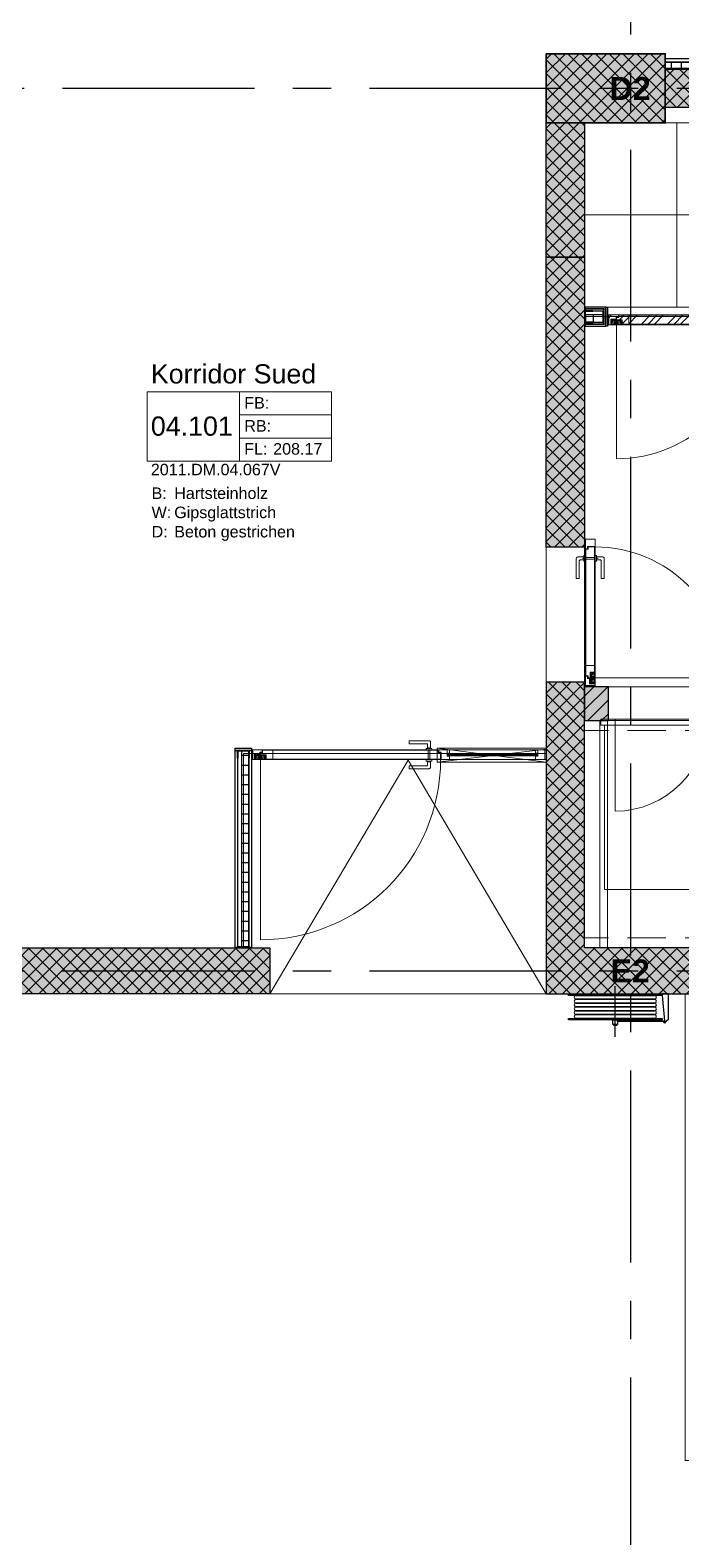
# Model space of a CAD drawing. Header units: millimetres. Extents: x -5 to 111, y -3 to 86.
# Drawn here: x 11.19 to 15.43, y 45.96 to 55.78 of the extents above; entities that cross this region are included whole.
import ezdxf

# ---------------------------------------------------------------- set-up
doc = ezdxf.new("R2010")
doc.units = ezdxf.units.MM
doc.linetypes.add('MITTE', pattern=[2, 1.25, -0.25, 0.25, -0.25])
doc.linetypes.add('STRICHLINIE2', pattern=[0.375, 0.25, -0.125])
doc.layers.add('A1------H-', color=8, linetype='Continuous')
for name, color, linetype, lineweight in [('A1E0----E-', 5, 'Continuous', 18), ('A1E00---E-', 3, 'MITTE', 25), ('A1E00---T-', 3, 'Continuous', 25), ('A1E2----E-', 4, 'Continuous', 35), ('A1E2----H-', 5, 'Continuous', 18), ('A1E6----E-', 3, 'Continuous', 25), ('A1E6----H-', 5, 'Continuous', 18), ('A1I4----E-', 92, 'Continuous', 25), ('A1M11---E-', 3, 'Continuous', 25), ('A1M11---H-', 5, 'Continuous', 25), ('A1M16---E-', 5, 'Continuous', 18), ('A1M3----E-', 5, 'Continuous', 18), ('A1Z21---E-', 210, 'Continuous', 18), ('A1Z29---T-', 5, 'Continuous', 18)]:
    doc.layers.add(name, color=color, linetype=linetype, lineweight=lineweight)
doc.styles.add('ARIAL', font='ARIAL.TTF')
doc.styles.add('ARIALFETT', font='ARIALBD.TTF')
doc.styles.get("Standard").update_dxf_attribs({"font": 'ARIAL.TTF'})
pattern_1 = [(45, (0, 0), (-0.084853, 0.084853), []), (45, (-0.02121, 0.02121), (-0.084853, 0.084853), []), (45, (-0.04243, 0.04243), (-0.084853, 0.084853), [])]

# ---------------------------------------------------------------- blocks, each defined once
blk = doc.blocks.new('Gruppe-9')
at = {"layer": 'A1M16---E-', "linetype": 'Continuous'}
for points in [[(-36.8904, 8.5206), (-36.3104, 8.5206), (-36.3104, 8.5146), (-36.8904, 8.5146)], [(-36.8904, 8.5141), (-36.3104, 8.5141), (-36.3104, 8.5081), (-36.8904, 8.5081)]]:
    blk.add_lwpolyline(points, close=True, dxfattribs=at)
blk = doc.blocks.new('Gruppe-10')
at = {"layer": 'A1M16---E-', "linetype": 'Continuous'}
for p, q in [((-36.8804, 8.5464), (-36.3204, 8.5464)), ((-38.1504, 8.5174), (-38.1504, 8.4874)), ((-38.1494, 8.5184), (-38.1401, 8.5184)), ((-38.1169, 8.4864), (-38.1494, 8.4864)), ((-38.1489, 8.4908), (-38.1489, 8.5149)), ((-38.1489, 8.5128), (-38.1383, 8.5128)), ((-38.1474, 8.4892), (-38.1446, 8.494)), ((-38.1364, 8.4879), (-38.1471, 8.4888)), ((-38.1401, 8.5169), (-38.1469, 8.5169)), ((-38.1401, 8.5169), (-38.1401, 8.5184)), ((-38.14, 8.5184), (-38.1154, 8.5184)), ((-38.1387, 8.496), (-38.1254, 8.4981)), ((-38.1383, 8.5037), (-38.1234, 8.5077)), ((-38.1199, 8.4879), (-38.1364, 8.4879)), ((-38.1199, 8.4879), (-38.1169, 8.4871)), ((-38.1169, 8.4871), (-38.1169, 8.4864)), ((-38.1169, 8.4864), (-38.1154, 8.4864)), ((-38.1154, 8.5184), (-38.1154, 8.5156)), ((-38.1154, 8.5061), (-38.1154, 8.4864)), ((-38.1119, 8.5061), (-38.1119, 8.4864)), ((-38.1005, 8.4864), (-38.1119, 8.4864)), ((-38.1119, 8.4824), (-38.1119, 7.3084)), ((-38.089, 8.5037), (-38.104, 8.5077)), ((-38.0887, 8.496), (-38.102, 8.4981)), ((-38.0985, 8.4877), (-38.1009, 8.487)), ((-38.1009, 8.487), (-38.1009, 8.4864)), ((-38.1009, 8.4864), (-38.0757, 8.4864)), ((-38.0985, 8.4877), (-38.0858, 8.4877)), ((-38.0757, 8.5144), (-38.0904, 8.5144)), ((-38.0904, 8.5131), (-38.0904, 8.5144)), ((-38.0786, 8.5131), (-38.0904, 8.5131)), ((-38.0896, 8.5131), (-38.0777, 8.5131)), ((-38.0858, 8.4877), (-38.0775, 8.4885)), ((-38.0795, 8.4883), (-38.083, 8.4943)), ((-38.0761, 8.4903), (-38.0761, 8.5113)), ((-38.0749, 8.5135), (-38.0749, 8.4873)), ((-36.3204, 8.4824), (-36.8804, 8.4824))]:
    blk.add_line(p, q, dxfattribs=at)
for points in [[(-38.1704, 8.5464), (-38.1624, 8.5464), (-38.1624, 8.4824), (-38.1704, 8.4824)], [(-38.1004, 8.5464), (-38.1624, 8.5464), (-38.1624, 8.4824), (-38.1154, 8.4824), (-38.1154, 8.5314), (-38.1004, 8.5314)], [(-38.0319, 8.5434), (-38.0319, 8.4864), (-38.1119, 8.4864), (-38.1119, 8.5284), (-38.0974, 8.5284), (-38.0974, 8.5434)], [(-38.0974, 8.5464), (-36.9534, 8.5464), (-36.9534, 8.5434), (-38.0974, 8.5434)], [(-38.0319, 8.4864), (-38.0319, 8.5434), (-36.9534, 8.5434), (-36.9534, 8.5284), (-36.9384, 8.5284), (-36.9384, 8.4864)], [(-37.0185, 8.5464), (-37.0085, 8.5464), (-37.0085, 8.4824), (-37.0185, 8.4824)], [(-36.9504, 8.5314), (-36.9504, 8.5464), (-36.8954, 8.5464), (-36.8954, 8.5051), (-36.8804, 8.5051), (-36.8804, 8.4824), (-36.9354, 8.4824), (-36.9354, 8.5314)], [(-36.8954, 8.5464), (-36.8804, 8.5464), (-36.8804, 8.5236), (-36.8954, 8.5236)], [(-36.2584, 8.4824), (-36.3204, 8.4824), (-36.3204, 8.5051), (-36.3054, 8.5051), (-36.3054, 8.5464), (-36.2584, 8.5464)], [(-36.3204, 8.5464), (-36.3054, 8.5464), (-36.3054, 8.5236), (-36.3204, 8.5236)], [(-36.2584, 8.5464), (-36.2504, 8.5464), (-36.2504, 8.4824), (-36.2584, 8.4824)], [(-38.1504, 8.5184), (-38.1154, 8.5184), (-38.1154, 8.4864), (-38.1504, 8.4864)], [(-38.1119, 8.5144), (-38.0749, 8.5144), (-38.0749, 8.4864), (-38.1119, 8.4864)], [(-38.1119, 8.4864), (-36.9384, 8.4864), (-36.9384, 8.4844), (-38.1119, 8.4844)], [(-38.1119, 8.4844), (-36.9384, 8.4844), (-36.9384, 8.4824), (-38.1119, 8.4824)], [(-36.8954, 8.5236), (-36.8904, 8.5236), (-36.8904, 8.5051), (-36.8954, 8.5051)], [(-36.8904, 8.5236), (-36.8804, 8.5236), (-36.8804, 8.5206), (-36.8904, 8.5206)], [(-36.8904, 8.5081), (-36.8804, 8.5081), (-36.8804, 8.5051), (-36.8904, 8.5051)], [(-36.3204, 8.5236), (-36.3104, 8.5236), (-36.3104, 8.5206), (-36.3204, 8.5206)], [(-36.3204, 8.5081), (-36.3104, 8.5081), (-36.3104, 8.5051), (-36.3204, 8.5051)], [(-36.3104, 8.5236), (-36.3054, 8.5236), (-36.3054, 8.5051), (-36.3104, 8.5051)]]:
    blk.add_lwpolyline(points, close=True, dxfattribs=at)
at = {"layer": 'A1M16---E-', "linetype": 'Continuous', "flags": 128}
for points in [[(-37.0135, 8.6059, -0.414214), (-37.0035, 8.5959), (-37.0035, 8.5559), (-37.0235, 8.5559), (-37.0235, 8.5809, 0.414214), (-37.0285, 8.5859), (-37.1435, 8.5859), (-37.1435, 8.6059)], [(-36.995, 8.5464), (-37.032, 8.5464), (-37.032, 8.5539, -0.414214), (-37.03, 8.5559), (-36.997, 8.5559, -0.414214), (-36.995, 8.5539)], [(-38.1314, 8.5184), (-38.1494, 8.5184), (-38.1499, 8.5184, 0.414214), (-38.1504, 8.5179), (-38.1504, 8.5174), (-38.1504, 8.4874), (-38.1504, 8.4869, 0.414214), (-38.1499, 8.4864), (-38.1494, 8.4864), (-38.1169, 8.4864), (-38.1169, 8.4871), (-38.1199, 8.4879), (-38.1364, 8.4879), (-38.1471, 8.4888), (-38.148, 8.4889, -0.388896), (-38.1489, 8.4899), (-38.1489, 8.4908), (-38.1489, 8.5149), (-38.1489, 8.5159, -0.414214), (-38.1479, 8.5169), (-38.1469, 8.5169), (-38.1314, 8.5169)], [(-38.0896, 8.5144), (-38.0757, 8.5144), (-38.0755, 8.5144, -0.414214), (-38.0749, 8.5139), (-38.0749, 8.5135), (-38.0749, 8.4873), (-38.0749, 8.4869, -0.414214), (-38.0755, 8.4864), (-38.0757, 8.4864), (-38.1009, 8.4864), (-38.1009, 8.487), (-38.0985, 8.4877), (-38.0858, 8.4877), (-38.0775, 8.4885), (-38.077, 8.4886, 0.385599), (-38.0761, 8.4896), (-38.0761, 8.4903), (-38.0761, 8.5113), (-38.0761, 8.5121, 0.414214), (-38.0771, 8.5131), (-38.0777, 8.5131), (-38.0896, 8.5131)], [(-37.0135, 8.4229, 0.414214), (-37.0035, 8.4329), (-37.0035, 8.4729), (-37.0235, 8.4729), (-37.0235, 8.4479, -0.414214), (-37.0285, 8.4429), (-37.1435, 8.4429), (-37.1435, 8.4229)], [(-36.995, 8.4824), (-37.032, 8.4824), (-37.032, 8.4749, 0.414214), (-37.03, 8.4729), (-36.997, 8.4729, 0.414214), (-36.995, 8.4749)]]:
    blk.add_lwpolyline(points, format="xyb", close=True, dxfattribs=at)
at = {"layer": 'A1M16---E-', "linetype": 'Continuous'}
for points in [[(-38.1173, 8.5143), (-38.1371, 8.5143), (-38.1463, 8.5027)], [(-38.1391, 8.5027), (-38.13, 8.5143), (-38.1173, 8.5143), (-38.1234, 8.5077), (-38.1352, 8.5077)], [(-38.1234, 8.5077), (-38.1254, 8.5057), (-38.1254, 8.4959)], [(-38.1163, 8.5062), (-38.1203, 8.5021), (-38.1181, 8.4945)], [(-38.1111, 8.5062), (-38.107, 8.5021), (-38.1098, 8.4948)], [(-38.0882, 8.5027), (-38.0974, 8.5144), (-38.1102, 8.5144), (-38.104, 8.5077), (-38.0922, 8.5077)], [(-38.1101, 8.5144), (-38.0903, 8.5144), (-38.0811, 8.5027)], [(-38.104, 8.5077), (-38.102, 8.5057), (-38.102, 8.4951)]]:
    blk.add_lwpolyline(points, dxfattribs=at)
for centre, radius in [((-37.0135, 8.5619), 0.001), ((-38.1427, 8.4991), 0.00503), ((-38.1427, 8.4991), 0.00287), ((-38.1223, 8.4925), 0.00462), ((-38.1223, 8.4925), 0.00287), ((-38.1137, 8.5108), 0.00503), ((-38.1137, 8.5108), 0.00287), ((-38.1058, 8.4925), 0.00462), ((-38.1058, 8.4925), 0.00287), ((-38.0846, 8.4991), 0.00503), ((-38.0846, 8.4991), 0.00287), ((-37.0135, 8.4669), 0.001)]:
    blk.add_circle(centre, radius, dxfattribs=at)
blk.add_arc((-38.1124, 8.4824), 1.174, 270, 0, dxfattribs=at)
at = {"layer": 'A1M16---E-'}
blk.add_blockref('Gruppe-9', (0, 0), dxfattribs=at)
at = {"layer": 'A1M16---E-', "flags": 1}
for tag in ['Tuerschliesser', 'Tuernummer', 'Türtyp', 'Schall_dB', 'Sicherheit', 'Geschoss', 'Groesse', 'Bezeichnung', 'Brandschutz', 'Detail_N°', 'Material', 'Bandseite', 'Diverses', 'NEUBEST']:
    blk.add_attdef(tag, (-38.1704, 7.3084), '', height=0.18, dxfattribs=at)
blk = doc.blocks.new('Gruppe-17')
at = {"layer": 'A1M16---E-', "linetype": 'Continuous', "lineweight": 5}
for p, q in [((-35.9634, 9.0511), (-35.9634, 9.0364)), ((-35.9621, 9.0364), (-35.9634, 9.0364)), ((-35.9626, 9.0519), (-35.9363, 9.0519)), ((-35.9621, 9.0372), (-35.9621, 9.0492)), ((-35.9621, 9.0482), (-35.9621, 9.0364)), ((-35.9393, 9.0507), (-35.9604, 9.0507)), ((-35.9527, 9.0378), (-35.9568, 9.0228)), ((-35.9451, 9.0382), (-35.9471, 9.0249)), ((-35.9373, 9.0474), (-35.9434, 9.0439)), ((-35.9368, 9.0411), (-35.9376, 9.0493)), ((-35.9368, 9.0283), (-35.9368, 9.0411)), ((-35.9354, 9.026), (-35.9354, 9.0511)), ((-35.9674, 8.9868), (-35.9674, 9.0114)), ((-35.9674, 9.0114), (-35.9647, 9.0114)), ((-35.9674, 8.9774), (-35.9674, 8.9868)), ((-35.9659, 8.9868), (-35.9674, 8.9868)), ((-35.9664, 8.9764), (-35.9364, 8.9764)), ((-35.9659, 8.9868), (-35.9659, 8.9799)), ((-35.9399, 8.9779), (-35.9639, 8.9779)), ((-35.9619, 8.9779), (-35.9619, 8.9885)), ((-35.9527, 8.9885), (-35.9568, 9.0034)), ((-35.9551, 9.0149), (-35.9354, 9.0149)), ((-35.9551, 9.0114), (-35.9354, 9.0114)), ((-35.9451, 8.9881), (-35.9471, 9.0014)), ((-35.9382, 8.9794), (-35.9431, 8.9822)), ((-35.9369, 8.9904), (-35.9379, 8.9797)), ((-35.9369, 9.0069), (-35.9361, 9.0099)), ((-35.9369, 9.0069), (-35.9369, 8.9904)), ((-35.9368, 9.0283), (-35.9361, 9.026)), ((-35.9361, 9.026), (-35.9354, 9.026)), ((-35.9361, 9.0099), (-35.9354, 9.0099)), ((-35.9354, 9.0263), (-35.9354, 9.0149)), ((-35.9354, 9.0099), (-35.9354, 9.0114)), ((-35.9354, 9.0099), (-35.9354, 8.9774)), ((-35.9314, 9.0149), (-35.0774, 9.0149))]:
    blk.add_line(p, q, dxfattribs=at)
for points in [[(-36.0004, 9.9184), (-35.9954, 9.9184), (-35.9954, 9.8664), (-36.0004, 9.8664)], [(-35.9954, 9.8564), (-35.9954, 9.9184), (-35.9314, 9.9184), (-35.9314, 9.8714), (-35.9804, 9.8714), (-35.9804, 9.8564)], [(-35.9954, 9.8534), (-35.9924, 9.8534), (-35.9924, 9.0294), (-35.9954, 9.0294)], [(-35.9354, 9.0949), (-35.9924, 9.0949), (-35.9924, 9.8534), (-35.9774, 9.8534), (-35.9774, 9.8684), (-35.9354, 9.8684)], [(-35.9354, 9.8684), (-35.9334, 9.8684), (-35.9334, 9.0149), (-35.9354, 9.0149)], [(-35.9334, 9.8684), (-35.9314, 9.8684), (-35.9314, 9.0149), (-35.9334, 9.0149)], [(-35.9954, 9.7984), (-35.9314, 9.7984), (-35.9314, 9.7884), (-35.9954, 9.7884)], [(-35.9924, 9.0949), (-35.9354, 9.0949), (-35.9354, 9.0149), (-35.9774, 9.0149), (-35.9774, 9.0294), (-35.9924, 9.0294)], [(-35.9634, 9.0519), (-35.9354, 9.0519), (-35.9354, 9.0149), (-35.9634, 9.0149)], [(-36.0004, 8.9864), (-35.9954, 8.9864), (-35.9954, 8.9564), (-36.0004, 8.9564)], [(-35.9954, 9.0264), (-35.9954, 8.9644), (-35.9314, 8.9644), (-35.9314, 9.0114), (-35.9804, 9.0114), (-35.9804, 9.0264)], [(-35.9954, 8.9644), (-35.9314, 8.9644), (-35.9314, 8.9564), (-35.9954, 8.9564)], [(-35.9674, 9.0114), (-35.9354, 9.0114), (-35.9354, 8.9764), (-35.9674, 8.9764)]]:
    blk.add_lwpolyline(points, close=True, dxfattribs=at)
at = {"layer": 'A1M16---E-', "linetype": 'Continuous', "lineweight": 5, "flags": 128}
for points in [[(-36.0549, 9.7934, -0.414214), (-36.0449, 9.8034), (-36.0049, 9.8034), (-36.0049, 9.7834), (-36.0299, 9.7834, 0.414214), (-36.0349, 9.7784), (-36.0349, 9.6634), (-36.0549, 9.6634)], [(-35.9954, 9.8119), (-35.9954, 9.7749), (-36.0029, 9.7749, -0.414214), (-36.0049, 9.7769), (-36.0049, 9.8099, -0.414214), (-36.0029, 9.8119)], [(-35.9314, 9.8119), (-35.9314, 9.7749), (-35.9239, 9.7749, 0.414214), (-35.9219, 9.7769), (-35.9219, 9.8099, 0.414214), (-35.9239, 9.8119)], [(-35.8719, 9.7934, 0.414214), (-35.8819, 9.8034), (-35.9219, 9.8034), (-35.9219, 9.7834), (-35.8969, 9.7834, -0.414214), (-35.8919, 9.7784), (-35.8919, 9.6634), (-35.8719, 9.6634)], [(-35.9634, 9.0372), (-35.9634, 9.0511), (-35.9634, 9.0514, -0.414214), (-35.9629, 9.0519), (-35.9626, 9.0519), (-35.9363, 9.0519), (-35.936, 9.0519, -0.414214), (-35.9354, 9.0514), (-35.9354, 9.0511), (-35.9354, 9.026), (-35.9361, 9.026), (-35.9368, 9.0283), (-35.9368, 9.0411), (-35.9376, 9.0493), (-35.9376, 9.0498, 0.385599), (-35.9386, 9.0507), (-35.9393, 9.0507), (-35.9604, 9.0507), (-35.9611, 9.0507, 0.414214), (-35.9621, 9.0497), (-35.9621, 9.0492), (-35.9621, 9.0372)], [(-35.9674, 8.9954), (-35.9674, 8.9774), (-35.9674, 8.9769, 0.414214), (-35.9669, 8.9764), (-35.9664, 8.9764), (-35.9364, 8.9764), (-35.936, 8.9764, 0.414214), (-35.9354, 8.9769), (-35.9354, 8.9774), (-35.9354, 9.0099), (-35.9361, 9.0099), (-35.9369, 9.0069), (-35.9369, 8.9904), (-35.9379, 8.9797), (-35.938, 8.9788, -0.388896), (-35.939, 8.9779), (-35.9399, 8.9779), (-35.9639, 8.9779), (-35.9649, 8.9779, -0.414214), (-35.9659, 8.9789), (-35.9659, 8.9799), (-35.9659, 8.9954)]]:
    blk.add_lwpolyline(points, format="xyb", close=True, dxfattribs=at)
at = {"layer": 'A1M16---E-', "linetype": 'Continuous', "lineweight": 5}
for points in [[(-35.9634, 9.0167), (-35.9634, 9.0365), (-35.9517, 9.0457)], [(-35.9517, 9.0386), (-35.9634, 9.0294), (-35.9634, 9.0167), (-35.9568, 9.0228), (-35.9568, 9.0346)], [(-35.9634, 9.0095), (-35.9634, 8.9897), (-35.9517, 8.9806)], [(-35.9517, 8.9877), (-35.9634, 8.9968), (-35.9634, 9.0095), (-35.9568, 9.0034), (-35.9568, 8.9917)], [(-35.9568, 9.0228), (-35.9547, 9.0249), (-35.9442, 9.0249)], [(-35.9568, 9.0034), (-35.9547, 9.0014), (-35.9449, 9.0014)], [(-35.9553, 9.0157), (-35.9512, 9.0198), (-35.9438, 9.017)], [(-35.9553, 9.0106), (-35.9512, 9.0065), (-35.9436, 9.0087)]]:
    blk.add_lwpolyline(points, dxfattribs=at)
for centre, radius in [((-36.0109, 9.7934), 0.001), ((-35.9159, 9.7934), 0.001), ((-35.9481, 9.0422), 0.00503), ((-35.9481, 9.0422), 0.00287), ((-35.9599, 9.0131), 0.00503), ((-35.9599, 9.0131), 0.00287), ((-35.9481, 8.9841), 0.00503), ((-35.9481, 8.9841), 0.00287), ((-35.9415, 9.0211), 0.00462), ((-35.9415, 9.0046), 0.00462), ((-35.9415, 9.0211), 0.00287), ((-35.9415, 9.0046), 0.00287)]:
    blk.add_circle(centre, radius, dxfattribs=at)
blk.add_arc((-35.9314, 9.0144), 0.854, 0.03277, 90, dxfattribs=at)
at = {"layer": 'A1M16---E-', "flags": 1}
for tag in ['Tuerschliesser', 'Tuernummer', 'Türtyp', 'Schall_dB', 'Sicherheit', 'Geschoss', 'Groesse', 'Bezeichnung', 'Brandschutz', 'Detail_N°', 'Material', 'Bandseite', 'Diverses', 'NEUBEST']:
    blk.add_attdef(tag, (-36.0549, 8.9564), '', height=0.18, dxfattribs=at)
blk = doc.blocks.new('B_rot_re Holz')
at = {"layer": 'A1M16---E-', "linetype": 'Continuous', "lineweight": 0}
for points in [[(0.3752, 0.495), (0.4392, 0.495), (0.4392, 0.487), (0.3752, 0.487)], [(0.3752, -0.487), (0.4392, -0.487), (0.4392, -0.495), (0.3752, -0.495)]]:
    blk.add_hatch(color=256, dxfattribs=at).paths.add_polyline_path(points)
at = {"layer": 'A1M16---E-', "linetype": 'Continuous', "lineweight": 5}
h = blk.add_hatch(dxfattribs=at)
h.set_pattern_fill('HARTHOLZ', color=256, style=0, pattern_type=2)
h.set_pattern_definition(pattern_1)
h.paths.add_polyline_path([(0.4392, 0.425), (0.4392, 0.487), (0.3752, 0.487), (0.3752, 0.44), (0.4243, 0.44), (0.4243, 0.425)])
h = blk.add_hatch(dxfattribs=at)
h.set_pattern_fill('HARTHOLZ', color=256, style=0, pattern_type=2)
h.set_pattern_definition(pattern_1)
h.paths.add_polyline_path([(0.3792, -0.3565), (0.4362, -0.3565), (0.4362, 0.422), (0.4213, 0.422), (0.4213, 0.437), (0.3792, 0.437)])
h = blk.add_hatch(dxfattribs=at)
h.set_pattern_fill('HARTHOLZ', color=256, style=0, pattern_type=2)
h.set_pattern_definition(pattern_1)
h.paths.add_polyline_path([(0.4362, -0.3565), (0.3792, -0.3565), (0.3792, -0.4365), (0.4213, -0.4365), (0.4213, -0.422), (0.4362, -0.422)])
h = blk.add_hatch(dxfattribs=at)
h.set_pattern_fill('HARTHOLZ', color=256, style=0, pattern_type=2)
h.set_pattern_definition(pattern_1)
h.paths.add_polyline_path([(0.4392, -0.425), (0.4392, -0.487), (0.3752, -0.487), (0.3752, -0.44), (0.4243, -0.44), (0.4243, -0.425)])
for p, q in [((0.3752, -0.4365), (-0.4987, -0.4365)), ((0.3792, -0.4254), (0.3792, -0.4003)), ((0.3792, -0.4251), (0.3792, -0.4365)), ((0.3799, -0.4254), (0.3792, -0.4254)), ((0.3989, -0.4365), (0.3792, -0.4365)), ((0.3989, -0.44), (0.3792, -0.44)), ((0.3792, -0.4415), (0.3792, -0.44)), ((0.38, -0.4415), (0.3792, -0.4415)), ((0.3792, -0.4415), (0.3792, -0.474)), ((0.3806, -0.4231), (0.3799, -0.4254)), ((0.3808, -0.4445), (0.38, -0.4415)), ((0.4064, -0.3995), (0.3801, -0.3995)), ((0.4103, -0.475), (0.3803, -0.475)), ((0.3806, -0.4103), (0.3814, -0.4021)), ((0.3806, -0.4231), (0.3806, -0.4103)), ((0.3808, -0.4445), (0.3808, -0.461)), ((0.3808, -0.461), (0.3817, -0.4717)), ((0.3811, -0.404), (0.3872, -0.4075)), ((0.382, -0.472), (0.3869, -0.4692)), ((0.3831, -0.4007), (0.4042, -0.4007)), ((0.3837, -0.4735), (0.4078, -0.4735)), ((0.3889, -0.4132), (0.3909, -0.4265)), ((0.3889, -0.4633), (0.3909, -0.45)), ((0.3965, -0.4136), (0.4006, -0.4285)), ((0.3965, -0.4629), (0.4006, -0.448)), ((0.4057, -0.4735), (0.4057, -0.4629)), ((0.4059, -0.4142), (0.4059, -0.4022)), ((0.4059, -0.4032), (0.4059, -0.415)), ((0.4059, -0.415), (0.4073, -0.415)), ((0.4073, -0.4003), (0.4073, -0.415)), ((0.4113, -0.44), (0.4085, -0.44)), ((0.4098, -0.4646), (0.4098, -0.4715)), ((0.4098, -0.4646), (0.4113, -0.4646)), ((0.4113, -0.4646), (0.4113, -0.44)), ((0.4113, -0.474), (0.4113, -0.4646))]:
    blk.add_line(p, q, dxfattribs=at)
for points in [[(0.3752, 0.495), (0.4392, 0.495), (0.4392, 0.487), (0.3752, 0.487)], [(0.4392, 0.425), (0.4392, 0.487), (0.3752, 0.487), (0.3752, 0.44), (0.4243, 0.44), (0.4243, 0.425)], [(0.3752, 0.437), (0.3772, 0.437), (0.3772, -0.4365), (0.3752, -0.4365)], [(0.3772, 0.437), (0.3792, 0.437), (0.3792, -0.4365), (0.3772, -0.4365)], [(0.3792, -0.3565), (0.4362, -0.3565), (0.4362, 0.422), (0.4213, 0.422), (0.4213, 0.437), (0.3792, 0.437)], [(0.4362, 0.422), (0.4392, 0.422), (0.4392, -0.422), (0.4362, -0.422)], [(0.3752, 0.367), (0.4392, 0.367), (0.4392, 0.357), (0.3752, 0.357)], [(0.4362, -0.3565), (0.3792, -0.3565), (0.3792, -0.4365), (0.4213, -0.4365), (0.4213, -0.422), (0.4362, -0.422)], [(0.4392, -0.425), (0.4392, -0.487), (0.3752, -0.487), (0.3752, -0.44), (0.4243, -0.44), (0.4243, -0.425)], [(0.3752, -0.487), (0.4392, -0.487), (0.4392, -0.495), (0.3752, -0.495)], [(0.3792, -0.3995), (0.4073, -0.3995), (0.4073, -0.4365), (0.3792, -0.4365)], [(0.3792, -0.44), (0.4113, -0.44), (0.4113, -0.475), (0.3792, -0.475)]]:
    blk.add_lwpolyline(points, close=True, dxfattribs=at)
at = {"layer": 'A1M16---E-', "linetype": 'Continuous', "lineweight": 5, "flags": 128}
for points in [[(0.3157, 0.362, -0.414214), (0.3257, 0.372), (0.3658, 0.372), (0.3658, 0.352), (0.3407, 0.352, 0.414214), (0.3357, 0.347), (0.3357, 0.232), (0.3157, 0.232)], [(0.3752, 0.3805), (0.3752, 0.3435), (0.3678, 0.3435, -0.414214), (0.3658, 0.3455), (0.3658, 0.3785, -0.414214), (0.3678, 0.3805)], [(0.4392, 0.3805), (0.4392, 0.3435), (0.4467, 0.3435, 0.414214), (0.4487, 0.3455), (0.4487, 0.3785, 0.414214), (0.4467, 0.3805)], [(0.4988, 0.362, 0.414214), (0.4888, 0.372), (0.4487, 0.372), (0.4487, 0.352), (0.4738, 0.352, -0.414214), (0.4788, 0.347), (0.4788, 0.232), (0.4988, 0.232)], [(0.4073, -0.4142), (0.4073, -0.4003), (0.4073, -0.4, 0.414214), (0.4067, -0.3995), (0.4064, -0.3995), (0.3801, -0.3995), (0.3798, -0.3995, 0.414214), (0.3792, -0.4), (0.3792, -0.4003), (0.3792, -0.4254), (0.3799, -0.4254), (0.3806, -0.4231), (0.3806, -0.4103), (0.3814, -0.4021), (0.3814, -0.4016, -0.385599), (0.3824, -0.4007), (0.3831, -0.4007), (0.4042, -0.4007), (0.4049, -0.4007, -0.414214), (0.4059, -0.4017), (0.4059, -0.4022), (0.4059, -0.4142)], [(0.4113, -0.456), (0.4113, -0.474), (0.4113, -0.4745, -0.414214), (0.4107, -0.475), (0.4103, -0.475), (0.3803, -0.475), (0.3798, -0.475, -0.414214), (0.3792, -0.4745), (0.3792, -0.474), (0.3792, -0.4415), (0.38, -0.4415), (0.3808, -0.4445), (0.3808, -0.461), (0.3817, -0.4717), (0.3818, -0.4726, 0.388896), (0.3828, -0.4735), (0.3837, -0.4735), (0.4078, -0.4735), (0.4087, -0.4735, 0.414214), (0.4098, -0.4725), (0.4098, -0.4715), (0.4098, -0.456)]]:
    blk.add_lwpolyline(points, format="xyb", close=True, dxfattribs=at)
at = {"layer": 'A1M16---E-', "linetype": 'Continuous', "lineweight": 5}
for points in [[(0.3991, -0.4408), (0.395, -0.4449), (0.3874, -0.4427)], [(0.3991, -0.4357), (0.395, -0.4316), (0.3876, -0.4343)], [(0.4006, -0.4285), (0.3986, -0.4265), (0.388, -0.4265)], [(0.4006, -0.448), (0.3986, -0.45), (0.3887, -0.45)], [(0.4073, -0.4347), (0.4073, -0.4149), (0.3955, -0.4057)], [(0.3955, -0.4128), (0.4073, -0.422), (0.4073, -0.4347), (0.4006, -0.4285), (0.4006, -0.4168)], [(0.4072, -0.4419), (0.4072, -0.4617), (0.3955, -0.4708)], [(0.3955, -0.4637), (0.4072, -0.4546), (0.4072, -0.4419), (0.4006, -0.448), (0.4006, -0.4597)]]:
    blk.add_lwpolyline(points, dxfattribs=at)
for centre, radius in [((0.3598, 0.362), 0.001), ((0.4547, 0.362), 0.001), ((0.3853, -0.4303), 0.00462), ((0.3853, -0.4468), 0.00462), ((0.3853, -0.4303), 0.00287), ((0.3853, -0.4468), 0.00287), ((0.3919, -0.4092), 0.00503), ((0.3919, -0.4673), 0.00503), ((0.3919, -0.4092), 0.00287), ((0.3919, -0.4673), 0.00287), ((0.4037, -0.4382), 0.00503), ((0.4037, -0.4382), 0.00287)]:
    blk.add_circle(centre, radius, dxfattribs=at)
blk.add_arc((0.3752, -0.437), 0.874, 90, 179.96723, dxfattribs=at)
blk = doc.blocks.new('Gruppe-385')
at = {"layer": 'A1I4----E-'}
for p, q in [((-36.0554, 6.9464), (-35.5454, 6.9464)), ((-35.5454, 6.9214), (-36.0554, 6.9214))]:
    blk.add_line(p, q, dxfattribs=at)
for centre, start, end in [((-36.0554, 6.9339), 90, 270), ((-35.5454, 6.9339), 270, 90)]:
    blk.add_arc(centre, 0.0125, start, end, dxfattribs=at)
blk = doc.blocks.new('Gruppe-386')
at = {"layer": 'A1I4----E-'}
for p, q in [((-36.0554, 6.9214), (-35.5454, 6.9214)), ((-35.5454, 6.8964), (-36.0554, 6.8964))]:
    blk.add_line(p, q, dxfattribs=at)
for centre, start, end in [((-36.0554, 6.9089), 90, 270), ((-35.5454, 6.9089), 270, 90)]:
    blk.add_arc(centre, 0.0125, start, end, dxfattribs=at)
blk = doc.blocks.new('Gruppe-387')
at = {"layer": 'A1I4----E-'}
for p, q in [((-36.0554, 6.8964), (-35.5454, 6.8964)), ((-35.5454, 6.8714), (-36.0554, 6.8714))]:
    blk.add_line(p, q, dxfattribs=at)
for centre, start, end in [((-36.0554, 6.8839), 90, 270), ((-35.5454, 6.8839), 270, 90)]:
    blk.add_arc(centre, 0.0125, start, end, dxfattribs=at)
blk = doc.blocks.new('Gruppe-388')
at = {"layer": 'A1I4----E-'}
for p, q in [((-36.0554, 6.8714), (-35.5454, 6.8714)), ((-35.5454, 6.8464), (-36.0554, 6.8464))]:
    blk.add_line(p, q, dxfattribs=at)
for centre, start, end in [((-36.0554, 6.8589), 90, 270), ((-35.5454, 6.8589), 270, 90)]:
    blk.add_arc(centre, 0.0125, start, end, dxfattribs=at)
blk = doc.blocks.new('Gruppe-389')
at = {"layer": 'A1I4----E-'}
for p, q in [((-36.0554, 6.8464), (-35.5454, 6.8464)), ((-35.5454, 6.8214), (-36.0554, 6.8214))]:
    blk.add_line(p, q, dxfattribs=at)
for centre, start, end in [((-36.0554, 6.8339), 90, 270), ((-35.5454, 6.8339), 270, 90)]:
    blk.add_arc(centre, 0.0125, start, end, dxfattribs=at)
blk = doc.blocks.new('Gruppe-390')
at = {"layer": 'A1I4----E-'}
for p, q in [((-36.0554, 6.8214), (-35.5454, 6.8214)), ((-35.5454, 6.7964), (-36.0554, 6.7964))]:
    blk.add_line(p, q, dxfattribs=at)
for centre, start, end in [((-36.0554, 6.8089), 90, 270), ((-35.5454, 6.8089), 270, 90)]:
    blk.add_arc(centre, 0.0125, start, end, dxfattribs=at)
blk = doc.blocks.new('Gruppe-391')
at = {"layer": 'A1I4----E-'}
for name in ['Gruppe-385', 'Gruppe-386', 'Gruppe-387', 'Gruppe-388', 'Gruppe-389', 'Gruppe-390']:
    blk.add_blockref(name, (0, 0), dxfattribs=at)
blk = doc.blocks.new('Gruppe-392')
at = {"layer": 'A1I4----E-'}
blk.add_line((-35.8004, 6.6764), (-35.8004, 7.0064), dxfattribs=at)
for points in [[(-36.1054, 6.9564), (-35.4954, 6.9564), (-35.4954, 6.9464), (-36.1054, 6.9464)], [(-36.1054, 6.7964), (-35.4954, 6.7964), (-35.4954, 6.7864), (-36.1054, 6.7864)], [(-35.8154, 6.7864), (-35.7854, 6.7864), (-35.7854, 6.7564), (-35.8154, 6.7564)], [(-35.7854, 6.7814), (-35.4804, 6.7814), (-35.4804, 6.7764), (-35.7854, 6.7764)], [(-35.8104, 6.7564), (-35.7904, 6.7564), (-35.7904, 6.7504), (-35.8104, 6.7504)]]:
    blk.add_lwpolyline(points, close=True, dxfattribs=at)
at = {"layer": 'A1I4----E-', "flags": 128}
blk.add_lwpolyline([(-35.4954, 6.9564), (-35.4954, 6.9464), (-35.4804, 6.7814), (-35.4784, 6.7714), (-35.4544, 6.7908), (-35.4544, 6.9564)], close=True, dxfattribs=at)
at = {"layer": 'A1I4----E-'}
blk.add_circle((-35.4784, 6.7714), 0.005, dxfattribs=at)
blk.add_blockref('Gruppe-391', (0, 0), dxfattribs=at)
blk = doc.blocks.new('Gruppe-479')
at = {"layer": 'A1M16---E-', "linetype": 'Continuous'}
blk.add_line((-35.8019, 8.1464), (-35.8019, 8.7464), dxfattribs=at)
blk.add_arc((-35.8019, 8.7464), 0.6, 270, 0, dxfattribs=at)
at = {"layer": 'A1M16---E-', "flags": 1}
for tag in ['Tuerschliesser', 'Tuernummer', 'Türtyp', 'Schall_dB', 'Sicherheit', 'Geschoss', 'Groesse', 'Bezeichnung', 'Brandschutz', 'Detail_N°', 'Material', 'Bandseite', 'Diverses', 'NEUBEST']:
    blk.add_attdef(tag, (-35.8019, 8.1464), '', height=0.18, dxfattribs=at)
blk = doc.blocks.new('bbl-raumstempel')
for points in [[(0, 0), (0, -0.45), (1.2, -0.45), (1.2, 0), (0, 0)], [(0.6, -0.45), (0.6, 0)], [(0.6, -0.15), (1.2, -0.15)], [(0.6, -0.3), (1.2, -0.3)], [(1.2, -0.3), (1.2, -0.45)]]:
    blk.add_lwpolyline(points)
at = {"style": 'ARIAL'}
for s, p in [('FB:', (0.6318, -0.1083)), ('RB:', (0.6318, -0.2583)), ('FL:', (0.6318, -0.4083)), ('B:', (0.0282, -0.6971)), ('W:', (0.0282, -0.8221)), ('D:', (0.0282, -0.9478))]:
    blk.add_text(s, height=0.075, dxfattribs=at).set_placement(p)
for tag, p, height in [('RAUMBEZ', (0.0233, 0.0555), 0.125), ('FB', (0.8201, -0.1083), 0.075), ('RNR1', (0.0233, -0.285), 0.125), ('RB', (0.8201, -0.2583), 0.075), ('FLAECHE', (0.8201, -0.4083), 0.075), ('RNR2', (0.0233, -0.5428), 0.075), ('B', (0.1756, -0.6971), 0.075), ('W', (0.1756, -0.8221), 0.075), ('D', (0.1756, -0.9478), 0.075)]:
    blk.add_attdef(tag, p, '', height=height, dxfattribs=at)
blk = doc.blocks.new('2011.DM.04.061H', base_point=(10.905, 44.05))
at = {"layer": 'A1Z21---E-'}
blk.add_lwpolyline([(10.905, 44.05), (10.905, 45.9), (10.905, 47.65), (10.475, 47.65), (10.475, 49.5), (12.75, 49.5), (12.75, 49.8), (12.5775, 49.8), (12.5775, 51.0662), (14.55, 51.0662), (14.55, 49.5), (15.454, 49.5), (15.454, 46.46), (22.05, 46.46), (22.05, 46.445), (22.8075, 46.445), (22.8075, 44.125), (22.35, 44.125), (22.35, 44.05), (14.55, 44.05), (14.55, 42.495), (12.5866, 42.495), (12.5866, 43.75), (12.75, 43.75), (12.75, 44.05)], close=True, dxfattribs=at)
at = {"layer": 'A1Z21---E-', "style": 'ARIAL', "flags": 1}
blk.add_attdef('C_NUMBER', (10.905, 44.05), '', height=10, dxfattribs=at)
blk = doc.blocks.new('2011.DM.04.064F', base_point=(15.325, 55.275))
at = {"layer": 'A1Z21---E-'}
blk.add_lwpolyline([(15.325, 55.275), (15.325, 55.175), (14.8, 55.175), (14.8, 53.9127), (18.91, 53.9125), (18.91, 55.275)], close=True, dxfattribs=at)
at = {"layer": 'A1Z21---E-', "style": 'ARIAL', "flags": 1}
blk.add_attdef('C_NUMBER', (15.325, 55.275), '', height=10, dxfattribs=at)
blk = doc.blocks.new('2011.DM.04.065N', base_point=(14.8, 53.9127))
at = {"layer": 'A1Z21---E-'}
blk.add_lwpolyline([(14.8, 53.9127), (18.91, 53.9127), (18.91, 51.5), (14.8, 51.5)], close=True, dxfattribs=at)
at = {"layer": 'A1Z21---E-', "style": 'ARIAL', "flags": 1}
blk.add_attdef('C_NUMBER', (14.8, 53.9127), '', height=10, dxfattribs=at)
blk = doc.blocks.new('2011.DM.04.066F', base_point=(14.8, 51.28))
at = {"layer": 'A1Z21---E-'}
blk.add_lwpolyline([(14.8, 51.28), (18.83, 51.28), (18.83, 49.8), (14.8, 49.8)], close=True, dxfattribs=at)
at = {"layer": 'A1Z21---E-', "style": 'ARIAL', "flags": 1}
blk.add_attdef('C_NUMBER', (14.8, 51.28), '', height=10, dxfattribs=at)
blk = doc.blocks.new('2011.DM.04.067V', base_point=(15.1828, 60.53))
at = {"layer": 'A1Z21---E-'}
blk.add_lwpolyline([(10.725, 49.8), (12.5775, 49.8), (12.5775, 51.0662), (14.55, 51.0662), (14.55, 55.625), (15.325, 55.625), (15.325, 55.595), (15.328, 55.595), (15.99, 55.595), (15.99, 56.02), (12.58, 56.02), (12.58, 60.53), (14.8982, 60.53), (15.0325, 60.53), (15.0325, 60.925), (14.9, 60.925), (14.9, 61.375), (15.35, 61.375), (15.35, 60.925), (15.0325, 60.925), (15.0325, 60.53), (15.1828, 60.53), (15.99, 60.53), (15.99, 64.2448)], dxfattribs=at)
at = {"layer": 'A1Z21---E-', "style": 'ARIAL', "flags": 1}
blk.add_attdef('C_NUMBER', (15.1828, 60.53), '', height=10, dxfattribs=at)

msp = doc.modelspace()

# ---------------------------------------------------------------- hatches: boundary and pattern name
at = {"layer": 'A1------H-'}
for points in [[(14.55, 55.175), (15.325, 55.175), (15.325, 55.625), (14.55, 55.625)], [(14.55, 55.175), (15.325, 55.175), (15.325, 55.625), (14.55, 55.625)], [(15.325, 55.275), (15.325, 55.525), (22.35, 55.525), (22.35, 55.275)], [(14.55, 55.175), (14.8, 55.175), (14.8, 54.3), (14.55, 54.3)], [(14.8, 52.41), (14.55, 52.41), (14.55, 54.3), (14.8, 54.3), (14.8, 54.025)], [(18.83, 51.28), (18.83, 50.04), (18.83, 49.8), (14.8, 49.8), (14.8, 50.04), (14.8, 51.28), (14.8, 51.5), (14.8, 51.53), (14.55, 51.53), (14.55, 49.5), (15.225, 49.5), (15.25, 49.5), (16.875, 49.5), (16.9, 49.5), (17.15, 49.5), (17.225, 49.5), (20.5173, 49.5), (20.52, 49.5), (20.84, 49.5), (21.803, 49.5), (22.35, 49.5), (22.35, 49.8), (19.13, 49.8), (19.13, 51.52), (18.91, 51.52), (18.91, 51.5), (18.91, 51.28)], [(14.955, 51.5), (14.8, 51.5), (14.8, 51.28), (14.905, 51.28), (14.955, 51.28), (14.955, 51.29)], [(11.445, 49.8), (12.5983, 49.8), (12.75, 49.8), (12.75, 49.5), (11.445, 49.5), (6.125, 49.5), (6.125, 49.8)]]:
    msp.add_hatch(color=256, dxfattribs=at).paths.add_polyline_path(points)
at = {"layer": 'A1E2----H-'}
h = msp.add_hatch(dxfattribs=at)
h.set_pattern_fill('ANSI37', color=256, scale=0.02, style=0)
h.paths.add_polyline_path([(14.55, 55.175), (15.325, 55.175), (15.325, 55.625), (14.55, 55.625)])
h = msp.add_hatch(dxfattribs=at)
h.set_pattern_fill('ANSI37', color=256, scale=0.02, style=0)
h.paths.add_polyline_path([(14.55, 55.175), (15.325, 55.175), (15.325, 55.625), (14.55, 55.625)])
at = {"layer": 'A1E6----H-'}
h = msp.add_hatch(dxfattribs=at)
h.set_pattern_fill('ANSI37', color=256, scale=0.02, style=0)
h.paths.add_polyline_path([(15.325, 55.275), (15.325, 55.525), (22.35, 55.525), (22.35, 55.275)])
h = msp.add_hatch(dxfattribs=at)
h.set_pattern_fill('ANSI37', color=256, scale=0.02, style=0)
h.paths.add_polyline_path([(14.55, 54.3), (14.55, 55.175), (14.8, 55.175), (14.8, 54.3)])
h = msp.add_hatch(dxfattribs=at)
h.set_pattern_fill('ANSI37', color=256, scale=0.02, style=0)
h.paths.add_polyline_path([(14.8, 52.41), (14.55, 52.41), (14.55, 54.3), (14.8, 54.3), (14.8, 54.025)])
h = msp.add_hatch(dxfattribs=at)
h.set_pattern_fill('ANSI37', color=256, scale=0.02, style=0)
h.paths.add_polyline_path([(18.83, 51.28), (18.83, 50.04), (18.83, 49.8), (14.8, 49.8), (14.8, 50.04), (14.8, 51.28), (14.8, 51.5), (14.8, 51.53), (14.55, 51.53), (14.55, 49.5), (15.225, 49.5), (15.25, 49.5), (16.875, 49.5), (16.9, 49.5), (17.15, 49.5), (17.225, 49.5), (20.5173, 49.5), (20.52, 49.5), (20.84, 49.5), (21.803, 49.5), (22.35, 49.5), (22.35, 49.8), (19.13, 49.8), (19.13, 51.52), (18.91, 51.52), (18.91, 51.5), (18.91, 51.28)])
h = msp.add_hatch(dxfattribs=at)
h.set_pattern_fill('ANSI31', color=256, scale=0.02, style=0)
h.paths.add_polyline_path([(14.955, 51.28), (14.955, 51.5), (14.8, 51.5), (14.8, 51.28)])
h = msp.add_hatch(dxfattribs=at)
h.set_pattern_fill('ANSI37', color=256, scale=0.02, style=0)
h.paths.add_polyline_path([(11.445, 49.8), (12.5983, 49.8), (12.75, 49.8), (12.75, 49.5), (11.445, 49.5), (6.125, 49.5), (6.125, 49.8)])
at = {"layer": 'A1M11---H-'}
h = msp.add_hatch(dxfattribs=at)
h.set_pattern_fill('ANSI31', color=256, scale=0.02, angle=45, style=0)
h.paths.add_polyline_path([(15.325, 55.57), (22.35, 55.57), (22.35, 55.53), (15.325, 55.53)])
h = msp.add_hatch(dxfattribs=at)
h.set_pattern_fill('ANSI31', color=256, scale=0.02, angle=45, style=0)
h.paths.add_polyline_path([(14.922, 53.9243), (14.806, 53.9243), (14.806, 53.8773), (14.922, 53.8773)])
h = msp.add_hatch(dxfattribs=at)
h.set_pattern_fill('ANSI31', color=256, scale=0.02, angle=315, style=0)
h.paths.add_polyline_path([(12.5658, 49.806), (12.6128, 49.806), (12.6128, 51.082), (12.5658, 51.082)])

# ---------------------------------------------------------------- linework, layer by layer
at = {"layer": 'A1E0----E-', "linetype": 'STRICHLINIE2'}
for p, q in [((14.8, 51.215), (14.885, 51.215)), ((15.705, 51.215), (14.885, 51.215)), ((15.705, 49.865), (14.885, 49.865))]:
    msp.add_line(p, q, dxfattribs=at)
at = {"layer": 'A1E0----E-'}
for p, q in [((12.75, 49.5), (13.65, 51.022)), ((13.65, 51.022), (14.55, 49.5)), ((14.8, 49.865), (14.885, 49.865)), ((12.75, 49.5), (14.55, 49.5))]:
    msp.add_line(p, q, dxfattribs=at)
for points in [[(14.9, 51.28), (14.95, 51.28), (14.95, 49.8), (14.9, 49.8)], [(14.93, 51.25), (15.72, 51.25), (15.72, 50.18), (14.93, 50.18)]]:
    msp.add_lwpolyline(points, close=True, dxfattribs=at)
at = {"layer": 'A1E00---E-'}
for p, q in [((15.1, 79), (15.1, 14.9776)), ((1.4, 55.4), (89.8, 55.4)), ((1.4, 49.65), (89.8, 49.65))]:
    msp.add_line(p, q, dxfattribs=at)
at = {"layer": 'A1E2----E-', "flags": 128}
msp.add_lwpolyline([(14.55, 55.175), (15.325, 55.175), (15.325, 55.625), (14.55, 55.625), (14.55, 55.175)], dxfattribs=at)
msp.add_lwpolyline([(14.55, 55.175), (15.325, 55.175), (15.325, 55.625), (14.55, 55.625), (14.55, 55.175)], dxfattribs=at)
at = {"layer": 'A1E6----E-', "flags": 128}
for points in [[(15.325, 55.525), (22.35, 55.525), (22.35, 55.275), (15.325, 55.275)], [(14.55, 55.175), (14.8, 55.175), (14.8, 54.3), (14.55, 54.3)], [(14.55, 52.41), (14.55, 54.3), (14.8, 54.3), (14.8, 54.025), (14.8, 52.41)], [(14.955, 51.5), (14.8, 51.5), (14.8, 51.28), (14.955, 51.28)], [(12.5983, 49.8), (12.75, 49.8), (12.75, 49.5), (11.445, 49.5), (6.125, 49.5), (6.125, 49.8), (11.445, 49.8)]]:
    msp.add_lwpolyline(points, close=True, dxfattribs=at)
msp.add_lwpolyline([(18.83, 49.8), (14.8, 49.8), (14.8, 50.04), (14.8, 51.28), (14.8, 51.5), (14.8, 51.53), (14.55, 51.53), (14.55, 49.5), (15.225, 49.5), (15.25, 49.5), (16.875, 49.5)], dxfattribs=at)
at = {"layer": 'A1M11---E-'}
for points in [[(15.325, 55.57), (22.35, 55.57), (22.35, 55.53), (15.325, 55.53)], [(15.325, 55.57), (22.35, 55.57), (22.35, 55.53), (15.325, 55.53)], [(15.328, 55.595), (22.347, 55.595), (22.347, 55.57), (15.328, 55.57)], [(14.9375, 53.975), (14.803, 53.975), (14.803, 53.9625), (14.9375, 53.9625)], [(14.925, 53.9625), (14.803, 53.9625), (14.803, 53.95), (14.925, 53.95)], [(14.853, 53.95), (14.803, 53.95), (14.803, 53.875), (14.853, 53.875), (14.853, 53.8773), (14.806, 53.8773), (14.806, 53.9478), (14.853, 53.9478)], [(14.922, 53.9243), (14.806, 53.9243), (14.806, 53.8773), (14.922, 53.8773)], [(14.875, 53.95), (14.925, 53.95), (14.925, 53.875), (14.875, 53.875), (14.875, 53.8773), (14.922, 53.8773), (14.922, 53.9478), (14.875, 53.9478)], [(14.925, 53.9625), (14.9375, 53.9625), (14.9375, 53.8625), (14.925, 53.8625)], [(14.9375, 53.975), (14.95, 53.975), (14.95, 53.85), (14.9375, 53.85)], [(14.925, 53.875), (14.803, 53.875), (14.803, 53.8625), (14.925, 53.8625)], [(14.9375, 53.8625), (14.803, 53.8625), (14.803, 53.85), (14.9375, 53.85)], [(12.525, 51.1), (12.63, 51.1), (12.63, 51.085), (12.525, 51.085)], [(12.525, 51.085), (12.54, 51.085), (12.54, 49.803), (12.525, 49.803)], [(12.54, 51.035), (12.54, 51.085), (12.615, 51.085), (12.615, 51.035), (12.6128, 51.035), (12.6128, 51.082), (12.5423, 51.082), (12.5423, 51.035)], [(12.5658, 49.806), (12.6128, 49.806), (12.6128, 51.082), (12.5658, 51.082)], [(12.615, 51.085), (12.63, 51.085), (12.63, 49.803), (12.615, 49.803)], [(12.525, 49.803), (12.63, 49.803), (12.63, 49.8), (12.525, 49.8)], [(12.54, 49.853), (12.54, 49.803), (12.615, 49.803), (12.615, 49.853), (12.6128, 49.853), (12.6128, 49.806), (12.5423, 49.806), (12.5423, 49.853)]]:
    msp.add_lwpolyline(points, close=True, dxfattribs=at)
at = {"layer": 'A1M16---E-'}
for p, q in [((14.955, 51.5), (15.6485, 51.5)), ((15.0253, 51.28), (15.8253, 51.28)), ((14.55, 51.01), (13.84, 51.1)), ((13.84, 51.01), (14.55, 51.094))]:
    msp.add_line(p, q, dxfattribs=at)
at = {"layer": 'A1M16---E-', "flags": 128}
msp.add_lwpolyline([(15.705, 51.25), (14.905, 51.25), (14.905, 51.29), (15.705, 51.29), (15.705, 51.25)], dxfattribs=at)
at = {"layer": 'A1M16---E-'}
msp.add_lwpolyline([(13.84, 51.1), (14.55, 51.1), (14.55, 51.01), (13.84, 51.01)], close=True, dxfattribs=at)
at = {"layer": 'A1M3----E-'}
for p, q in [((14.8, 55.175), (18.91, 55.175)), ((15.4, 53.975), (15.4, 55.175)), ((14.8, 54.575), (18.91, 54.575)), ((18.91, 53.975), (14.803, 53.975))]:
    msp.add_line(p, q, dxfattribs=at)

# ---------------------------------------------------------------- block references
at = {"layer": 'A1I4----E-'}
msp.add_blockref('Gruppe-392', (50.8004, 42.5436), dxfattribs=at)
at = {"layer": 'A1M16---E-', "xscale": -1, "rotation": 270}
msp.add_blockref('B_rot_re Holz', (15.445, 53.4848), dxfattribs=at)
at = {"layer": 'A1M16---E-'}
for name in ['Gruppe-17', 'Gruppe-479', 'Gruppe-10']:
    msp.add_blockref(name, (50.8004, 42.5436), dxfattribs=at)
at = {"layer": 'A1Z21---E-'}
for name, p in [('2011.DM.04.067V', (15.1828, 60.53)), ('2011.DM.04.064F', (15.325, 55.275)), ('2011.DM.04.065N', (14.8, 53.9127)), ('2011.DM.04.066F', (14.8, 51.28)), ('2011.DM.04.061H', (10.905, 44.05))]:
    msp.add_blockref(name, p, dxfattribs=at)
at = {"layer": 'A1Z29---T-'}
msp.add_blockref('bbl-raumstempel', (11.9514, 53.4216), dxfattribs=at).add_auto_attribs({'FLAECHE': '208.17', 'RAUMBEZ': 'Korridor Sued', 'RNR1': '04.101', 'RNR2': '2011.DM.04.067V', 'B': 'Hartsteinholz', 'W': 'Gipsglattstrich', 'D': 'Beton gestrichen'})

# ---------------------------------------------------------------- texts
at = {"layer": 'A1E00---T-', "style": 'ARIALFETT'}
for s, p in [('D2', (14.9624, 55.3239)), ('E2', (14.9682, 49.5739))]:
    msp.add_text(s, height=0.15, dxfattribs=at).set_placement(p)

doc.saveas('drawing.dxf')
